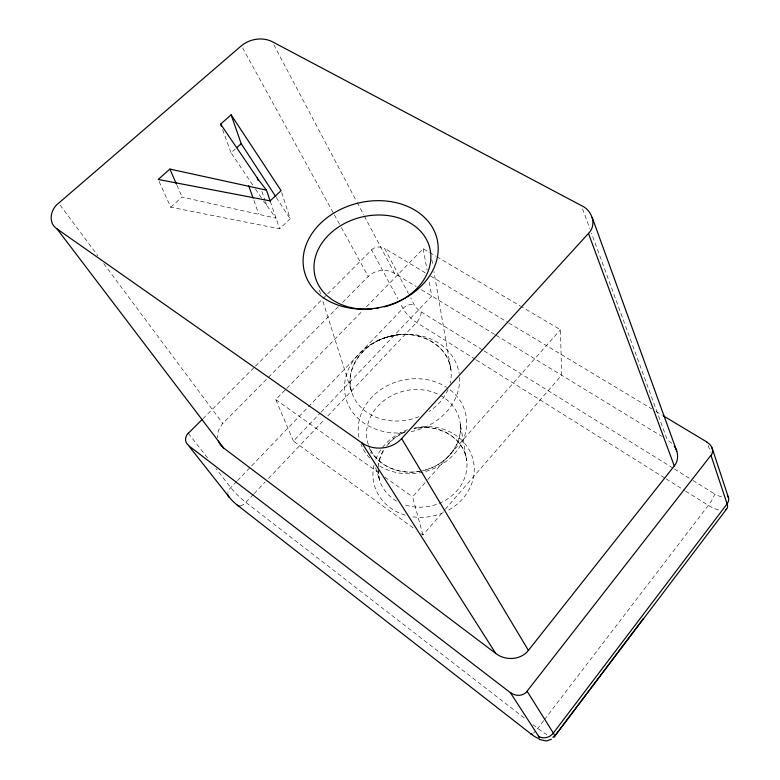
<?xml version="1.0" encoding="UTF-8"?>
<svg xmlns="http://www.w3.org/2000/svg" width="780" height="780" viewBox="0 0 780 780"><rect width="100%" height="100%" fill="white"/><g stroke="black" fill="none" stroke-linecap="round" stroke-linejoin="round"><path stroke-width="0.58" stroke-dasharray="3.9 2.92" d="M378.085 467.366L380.465 456.476L384.033 449.387A44.791 39.478 -13.8 0 0 378.378 464.315M386.685 445.916L394.407 438.038L405.395 431.603A44.791 39.478 -13.8 0 0 386.831 445.477M543.65 720.661L537.742 728.383A10.842 2.028 -54.8 0 1 533.617 733.024M544.391 719.696L708.367 505.372A9.828 1.726 -57.2 0 0 714.704 494.003A10.189 4.202 36 0 0 722.884 496.324M420.976 533.569L422.935 534.992L444.454 510.198M445.253 509.281L561.6 375.219L560.479 329.726L521.703 306.852M422.935 534.992L412.571 496.831L427.04 480.48M427.849 479.573L560.479 329.726M253.354 494.413L245.817 502.349A9.409 4.388 -51.7 0 1 240.669 505.898M254.192 493.535L265.073 482.069M268.418 478.54L324.5 419.465M327.844 415.935L416.569 322.471A8.629 3.822 -58.1 0 0 421.044 311.805A8.658 3.344 43.8 0 1 414.238 304.726L410.67 297.94M413.127 527.875L293.446 441.1L320.278 412.971M321.116 412.094L431.769 296.039L428.99 280.663M236.662 481.455L230.753 487.607A9.428 5.986 -37.6 0 0 227.887 492.541M237.51 480.577L402.968 308.363A8.629 5.226 -28.2 0 1 414.238 304.726M293.446 441.1L275.759 399.613L285.928 389.21M286.767 388.343L362.183 311.161M366.424 306.823L423.199 248.722L435.776 256.142M338.305 306.725L222.242 424.066L218.303 430.638L217.542 437.746M342.586 302.406L368.248 276.452C375.024 269.753 386.431 268.486 394.592 273.361L416.276 286.582M202.966 418.675L254.592 367.01M255.45 366.151L326.878 294.684M327.736 293.816L371.621 249.902L397.839 298.798M159.159 181.594L170.742 207.236L279.64 228.793L290.18 218.761L281.434 191.773M170.742 207.236L182.052 197.038L276.003 218.205L263.591 201.113M252.749 185.016L231.055 152.841L235.287 149.019M385.905 337.438L375.404 341.767C385.71 336.502 397.254 333.976 408.808 334.24L397.254 334.864L385.905 337.438L397.254 334.864M386.441 337.272C363.714 343.795 343.931 368.101 351.741 392.33L322.354 299.51M422.38 470.779C443.703 466.381 463.066 446.384 460.288 423.657L466.713 460.717C463.915 436.527 436.147 422.926 413.927 428.854A44.791 39.478 -13.8 0 1 466.674 469.765A44.791 39.478 -13.8 0 1 403.962 504.504M421.395 470.954C401.866 475.459 378.544 467.288 369.779 448.422A47.336 40.901 -13.8 0 0 419.435 471.364M396.454 335C419.669 330.954 447.935 344.672 450.947 369.808L433.924 271.645M436.819 256.766L520.66 306.228M425.295 272.815L384.589 248.352L408.418 293.66M430.521 275.954L507.76 322.364M508.804 322.988L651.807 408.905M655.98 411.421L662.249 415.184M421.444 289.731L495.124 334.678M496.168 335.312L662.025 436.459M421.044 311.805L483.083 350.298M484.117 350.941L673.345 468.341M674.378 468.985L691.948 479.885M692.991 480.529L714.704 494.003M475.342 359.317L416.569 322.471A17.355 6.601 43.8 0 1 402.968 308.363L400.12 303.049M476.365 359.96L665.057 478.228M666.091 478.871L684.655 490.503M685.678 491.156L708.367 505.372A20.446 8.297 36.1 0 0 719.764 510.217M275.759 399.613L378.865 472.875M384.813 477.106L412.571 496.831M524.258 717.941L245.817 502.349A18.7 3.344 43.3 0 1 230.753 487.607L215.865 468.556M532.925 724.659L537.742 728.383A22.288 4.3 39.9 0 0 546.965 734.663M671.814 443.245L667.192 439.618L591.484 233.152M188.331 433.31L207.685 458.075M60.128 205.091L97.89 255.791M103.701 263.591L222.807 423.481M255.46 189.043L262.909 200.099M276.276 197.457L290.18 218.761M242.59 47.863L333.762 213.73M334.347 214.793L340.782 226.483M341.367 227.546L368.248 276.452M273.829 44.782L356.587 201.425M357.142 202.478L363.753 214.987M364.299 216.021L394.592 273.361M176.914 185.211L182.052 197.038M582.562 208.835L589.826 228.628M222.631 129.646L231.055 152.841M253.929 200.411L258.736 213.866M261.924 191.48L265.034 200.499M265.424 201.63L266.984 206.134M270.29 201.376L279.64 228.793M708.24 445.468L710.424 452.059M319.41 290.219L320.512 293.699M368.638 445.682L371.202 453.794M375.609 467.707L379.645 480.451L377.988 468.38M423.199 248.722L427.06 270.017M431.847 259.672L432.88 265.658M371.475 249.805A9.321 7.293 -13.2 0 1 384.452 248.479M418.987 416.686A51.032 42.812 -13.7 0 1 350.815 388.859A51.032 42.812 -13.7 0 1 401.329 334.523A51.032 42.812 -13.7 0 1 450.138 383.175M448.003 389.581A51.032 42.812 -13.7 0 1 428.99 411.508M396.581 501.082A44.791 39.478 -13.8 0 1 377.969 470.428M368.267 444.522A47.336 40.901 -13.8 0 1 401.924 391.609A47.336 40.901 -13.8 0 1 459.322 418.733A47.336 40.901 -13.8 0 1 423.345 470.555M414.833 427.742A50.992 45.045 -13.8 0 1 471.354 454.389A50.992 45.045 -13.8 0 1 448.11 510.344M443.45 512.626A50.992 45.045 -13.8 0 1 410.124 516.341M405.249 515.151A50.992 45.045 -13.8 0 1 374.069 464.86M375.784 459.352A50.992 45.045 -13.8 0 1 407.921 429.634M450.177 389.912A54.629 47.083 -13.7 0 1 453.141 455.14A54.629 47.083 -13.7 0 1 378.573 465.338M369.769 458.094A54.629 47.083 -13.7 0 1 360.916 444.161M358.927 437.19A54.629 47.083 -13.7 0 1 385.174 386.89A54.629 47.083 -13.7 0 1 446.579 387.338M459.537 377.491A58.032 48.838 -13.7 0 1 410.534 431.74M404.45 432.647A58.032 48.838 -13.7 0 1 344.623 390.994A58.032 48.838 -13.7 0 1 396.347 334.99A58.032 48.838 -13.7 0 1 459.127 373.444"/><path stroke-width="1.17" d="M554.19 736.876L643.325 618.559M554.492 736.427L726.531 509.135M218.4 441.158L220.457 444.853L223.46 447.866L495.7 653.396C505.196 660.933 520.748 660.26 528.401 650.393L674.281 465.943C678.912 460.375 678.512 451.893 674.291 446.209M588.471 233.415C597.314 224.806 591.864 209.966 581.363 205.569L272.161 41.623C262.334 36.777 249.766 38.854 241.42 45.737L58.675 203.141C50.554 208.952 47.599 222.905 57.057 228.92L361.871 442.845C373.815 451.24 391.784 449.416 401.651 438.594L588.471 233.415L674.281 465.943M188.331 433.31L202.098 419.533M236.974 147.498L241.205 143.686L231.124 114.826L220.623 124.127L221.422 126.341M270.29 201.376L266.477 190.154L169.903 169.084L158.194 179.458L270.163 200.879L281.073 190.651L231.124 114.826M551.441 739.216L546.507 741L539.194 739.43M663.292 415.808L707.129 442.153M538.629 736.291L510.412 692.689L188.506 445.555L229.583 497.581A9.379 1.609 43.3 0 0 237.188 505.011L530.946 733.883A11.183 2.067 40 0 0 538.629 736.291A10.861 9.584 -37.1 0 0 553.342 733.063L727.106 503.851A10.189 7.878 -13.4 0 0 727.36 495.514M266.477 190.154L258.336 179.527L220.623 124.127M57.057 228.92L223.607 447.983M241.205 143.686L275.623 196.433M361.871 442.845L495.7 653.396M401.651 438.594L528.401 650.393M169.903 169.084L176.446 184.139M676.777 451.132L592.215 217.513M248.722 185.825L253.13 198.159M257.254 177.947L258.034 180.209M728.481 497.689L712.072 447.925M707.011 442.319A11.125 9.428 11 0 1 711.155 455.432M527.28 691.373A11.856 11.603 15 0 1 510.578 692.494M552.747 737.081A22.288 4.3 39.9 0 0 553.342 733.063L527.075 691.197L710.95 455.315L727.106 503.851A20.446 8.297 36.1 0 1 725.654 509.788M188.653 445.399A10.247 8.375 -28.2 0 1 188.175 433.202M240.055 506.054A9.409 4.388 -51.7 0 1 237.188 505.011M532.204 734.097A10.842 2.028 -54.8 0 1 530.946 733.883M229.583 497.581A9.428 5.986 -37.6 0 1 227.711 494.003M372.002 308.968A59.075 46.322 -13.6 0 1 320.053 246.041A59.075 46.322 -13.6 0 1 418.655 229.32A59.075 46.322 -13.6 0 1 384.325 306.881M378.202 308.188A59.075 46.322 -13.6 0 1 376.135 308.51M342.712 306.54A68.299 53.313 -13.6 0 0 437.892 243.545A68.299 53.313 -13.6 0 0 331.354 214.656A68.299 53.313 -13.6 0 0 342.712 306.54"/></g></svg>
